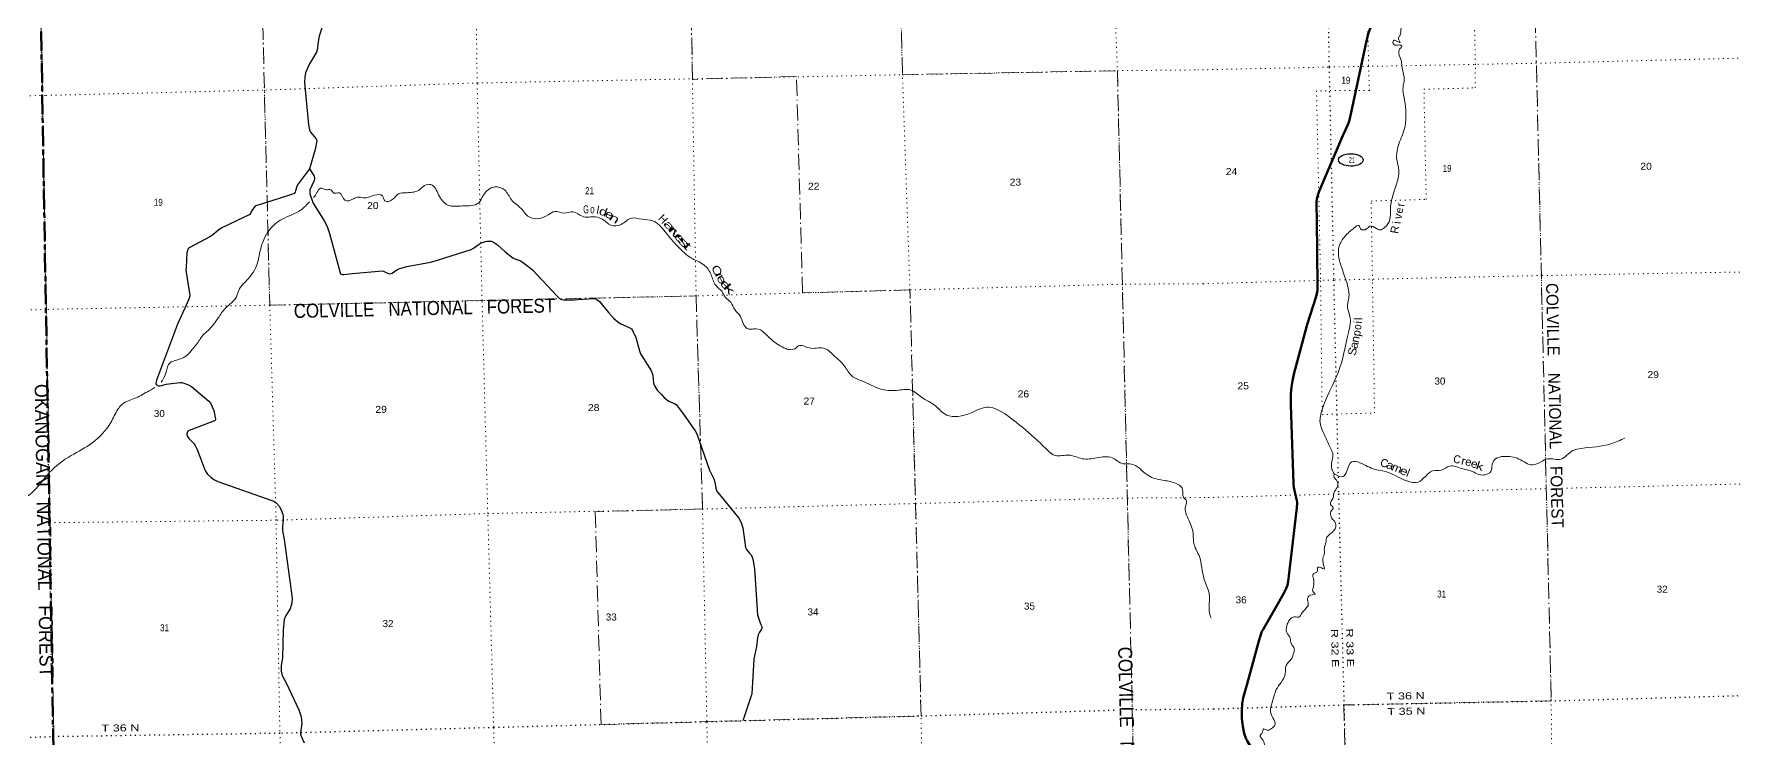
# Model space of a CAD drawing. Header units: feet. Extents: x 485078 to 733631, y 372822 to 564222.
# Drawn here: x 520166 to 562675, y 398700 to 416326 of the extents above; entities that cross this region are included whole.
import ezdxf
from ezdxf.enums import TextEntityAlignment as Align

# ---------------------------------------------------------------- set-up
doc = ezdxf.new("R2010")
doc.units = ezdxf.units.FT
doc.header["$LTSCALE"] = 80
for name, pattern in [('DOT_DASHED', [7.7, 5, -1.2, 0.3, -1.2]), ('DOTTED', [1.5, 0.3, -1.2]), ('LONG_DASH_SHORT_DASH', [9.9, 6, -1.2, 1.5, -1.2])]:
    doc.linetypes.add(name, pattern=pattern)
for name, color, linetype, lineweight in [('11', 7, 'LONG_DASH_SHORT_DASH', 60), ('17', 7, 'Continuous', 25), ('23', 7, 'Continuous', 70), ('29', 7, 'Continuous', 25), ('39', 7, 'Continuous', 13), ('41', 7, 'Continuous', 13), ('44', 7, 'DOT_DASHED', 13), ('6', 7, 'DOTTED', 25), ('7', 7, 'DOTTED', 13)]:
    doc.layers.add(name, color=color, linetype=linetype, lineweight=lineweight)

msp = doc.modelspace()

# ---------------------------------------------------------------- linework, layer by layer
at = {"layer": '11'}
msp.add_lwpolyline([(520291.56, 419554.81), (520644.6, 398759.42), (521326.86, 373554.23)], dxfattribs=at)
at = {"layer": '17'}
msp.add_ellipse((553074.81, 413177.71), major_axis=(309.24, -1), ratio=0.500121, dxfattribs=at)
at = {"layer": '23'}
for points in [[(554026.56, 418347.21), (554024.55, 418163.37), (554032.87, 418094.25), (554087.43, 417800.47), (554090.94, 417746.97), (554087.43, 417687.38), (554059.4, 417541.67), (554052.36, 417518.4), (554042.61, 417493.05), (553917.02, 417267.95), (553545.72, 416439.52), (553517.13, 416356.71), (553501.55, 416299.13), (553438.78, 416040.64), (553080.53, 414364.35), (553042.99, 414176.42), (553035.19, 414145.22), (553019.6, 414095.83), (552907.62, 413855.03), (552886.95, 413806.21)], [(552886.95, 413806.21), (552283.02, 412399.48), (552257.81, 412320.68), (552241.45, 412264.29), (552228.46, 412204.5), (552218.07, 412118.7), (552216.39, 412048.31), (552222.72, 411676.42), (552242.86, 410041.06), (552237.56, 409915.39), (552205.6, 409764.78), (551984.54, 409063.76), (551652.11, 407825.14), (551617.89, 407657.47), (551594.08, 407505.71), (551578.92, 407319.5), (551572.97, 407047.97), (551639.98, 405087.59), (551647.66, 404987.73), (551681.02, 404835.15), (551699.74, 404760.01), (551725.72, 404669.02), (551730.91, 404604.03), (551729.32, 404476.79), (551508.77, 402639.89), (551488.57, 402547.58), (551462, 402463.1), (551398.45, 402342.35), (551251.64, 402080.62), (550883.08, 401441.41), (550854.03, 401386.79), (550825.45, 401314), (550786.64, 401183.39), (550481.78, 400081.4)], [(550481.78, 400081.4), (550384.6, 399730.1), (550361.67, 399578.64), (550352.53, 399419.62), (550353.88, 399225.07), (550374.12, 399013.86), (550412.33, 398833.8), (550451.31, 398724.61), (550485.11, 398653.55), (550560.43, 398532.22), (550623.59, 398437.75), (550855.03, 398160.33), (550973.54, 398035.66), (551274.99, 397741.57), (551407.29, 397590.27), (551473.7, 397504.01), (551497.08, 397459.81), (551514.23, 397411.83), (551543.85, 397322.02), (551636.09, 396872.53)]]:
    msp.add_lwpolyline(points, dxfattribs=at)
at = {"layer": '29'}
for points in [[(527367.83, 416501.81), (527291.45, 416271.04), (527260.34, 416083.97), (527252.48, 415959.59), (527227.96, 415870.56), (527050.17, 415578.43), (526953.1, 415352.22), (526932.59, 415249.63), (526925.87, 415111.56), (527026.45, 414059.44), (527049.48, 413934.36), (527056.66, 413906.66), (527078.26, 413872.51), (527174.6, 413755.59), (527217.62, 413704.54), (527228.91, 413683), (527230.01, 413655.82), (527193.7, 413438.24), (527049.59, 412956.69)], [(527049.59, 412956.69), (526754.72, 412556.13), (526730.53, 412511.06), (526703.46, 412406.34), (526689.1, 412369.41), (526664.55, 412341.3), (526624.51, 412319.14), (526504.59, 412276.38), (525771.47, 412050.34), (525730.46, 412035.97), (525696.86, 412018.38), (525658.69, 411982.62), (525606.71, 411916.82), (525572.56, 411841.04), (525556.16, 411814.36), (525529.31, 411793.32), (525417.34, 411747.88), (524845.64, 411470.66), (524783.1, 411433.68), (524636.48, 411304.46), (524573.64, 411260.17), (524290.68, 411111.05), (524062.32, 410992.56), (524031.56, 410969.99), (524010.2, 410945.8), (523998.75, 410912.54), (523988.47, 410856.15), (523964.92, 410490.86), (523964.18, 410428.35), (524055.62, 409841.62), (524058.23, 409806.54), (524056.18, 409779.87), (524033.42, 409697.3), (523938.73, 409470.1), (523755.95, 409068.52), (523223.16, 407671.85), (523217.49, 407627.4), (523213.39, 407590.46), (523218.52, 407566.87), (523225.7, 407555.58), (523243.13, 407544.29), (523273.65, 407531.46), (523319, 407534.04), (523474.77, 407571.13), (523534.31, 407583.28), (523813.19, 407616.11), (523863.95, 407611.69), (523933.15, 407590.47), (524041.83, 407549.43), (524105.28, 407516.78), (524536.52, 407143.41), (524578.06, 407092.87), (524656.28, 406913.72), (524704.91, 406696.35), (524705.2, 406678.38), (524694.95, 406666.07), (524635.84, 406635.83), (524039.44, 406413.73), (524017.23, 406398.3), (523999.8, 406378.8), (523985.21, 406329.31), (523984.42, 406308.01), (523991.6, 406278.26), (524015.18, 406234.14), (524035.12, 406209.14), (524168.19, 406081.03), (524193.58, 406041.26), (524236.52, 405953.25), (524308.62, 405763.55)], [(527049.59, 412956.69), (527166.37, 412772.98), (527179.39, 412729.3), (527176.62, 412692.96), (527169.04, 412666.27), (527107.98, 412537.13), (527061.79, 412426.21), (527055.64, 412376.96), (527059.26, 412329.35), (527126.39, 412142.02), (527144.61, 412100.8), (527420.22, 411652.5), (527491.39, 411510.03), (527554.4, 411342.21), (527815.05, 410350.96), (527826.66, 410331.2), (527845.11, 410318.89), (527873.82, 410310.68), (527907.19, 410310.85), (528126.96, 410334.82), (528863.22, 410404.06), (528899.89, 410393.51), (528998.32, 410345.48), (529025.22, 410334.29), (529058.03, 410332.24), (529088.79, 410338.39), (529115.48, 410350.57), (529236.43, 410430.73), (529282.43, 410454.14), (529481.07, 410509.95), (530076.63, 410618.66), (530224.8, 410660.55), (530431.36, 410733.21), (531091.17, 410940.64), (531150.74, 410968.65), (531293.44, 411071.59), (531349.54, 411104.79), (531450.02, 411141.72), (531491.03, 411149.93), (531548.09, 411149.11), (531595.61, 411143.78), (531648.92, 411123.26), (531746.87, 411057.13), (531938.01, 410877.91), (532129.78, 410730.32), (532181.52, 410706.12), (532304.1, 410662.77), (532338.94, 410644.14), (532574.75, 410471.78), (532628.37, 410424.26), (533243.45, 409772.28), (533301.69, 409715.66), (533350.9, 409691.04), (533399.73, 409681.21), (533670.77, 409680.21), (533752.81, 409684.88), (534138.32, 409711.55), (534195.73, 409703.35), (534234.69, 409686.93), (534267.5, 409664.36), (534298.92, 409637.93), (534521.16, 409360.32), (534656.7, 409216.08), (534744.27, 409140.1), (534832.43, 409080.99), (535036.47, 408991.33), (535094.95, 408952.22), (535125.68, 408910.29), (535206.28, 408734.46), (535296.91, 408406.54), (535322.88, 408330.59), (535458.35, 408117.51), (535464.01, 408108.7)], [(535464.01, 408108.7), (535587.07, 407917.16), (535617.77, 407844.33), (535629.12, 407790.97), (535651.03, 407598.21), (535668.08, 407542.69), (535686.53, 407503.7), (535743.03, 407420.44), (535847.29, 407309.79), (535907.78, 407244.57), (535968.49, 407188.73), (536027.81, 407148.51), (536163.29, 407092.29), (536189.95, 407075.88), (536218.62, 407052.28), (536249.42, 407024.58), (536413.84, 406800.27), (536692.33, 406402.85), (536730.5, 406330.78), (537043.48, 405419.85), (537153.71, 405206.59), (537177.43, 405117.66), (537211.11, 404928.24), (537243.94, 404870.07), (537335.15, 404761.42), (537783.21, 404222.49), (537838.6, 404114.97), (537881.09, 403980.08), (537944.21, 403490.17), (537969.2, 403439.83), (538042.28, 403358.73), (538085.69, 403305.5), (538116.33, 403243.25), (538130.81, 403198.8), (538174.99, 402957.31), (538250.77, 401798.36), (538259.66, 401752.93), (538321.23, 401578.41), (538355.35, 401513.14), (538358.94, 401495.2), (538356.54, 401474.06), (538345.1, 401443.38), (538294.74, 401371.22), (538285.12, 401351.56), (538267.18, 401307.95), (538246.26, 401226.21), (538218.03, 401008.85), (538169.26, 400779.07), (538158.09, 400697.53), (538101.77, 399829.58), (537880.17, 399157.87)], [(524308.62, 405763.55), (524435.38, 405430.06), (524468.37, 405370.28), (524503.23, 405325.14), (524588.18, 405247.81), (524661.12, 405189.71), (524761.26, 405134.92), (526137.54, 404652.1), (526183.68, 404628.5), (526228.56, 404598.35), (526293.38, 404520.78), (526347, 404415.2), (526387.71, 404311.48), (526394.89, 404259.15), (526396.14, 404179.62), (526375.41, 404007.8), (526379.57, 403907.91), (526414.05, 403690.16), (526615.52, 402217.56), (526612.25, 402094.37), (526595.84, 402036.91), (526564.36, 401953.03), (526456.4, 401790.68), (526414.12, 401687.94), (526393.28, 401424.21), (526374.64, 400725.28), (526345.56, 400538.26), (526339.52, 400479.49), (526343.62, 400393.31), (526370.97, 400283.84), (526467.12, 400102.13), (526785.41, 399432.25), (526833.71, 399279.11), (526854.22, 399184.72), (526859.88, 399088.01), (526825.51, 398864.62), (526827.56, 398821.53), (526842.66, 398767.69), (526913.93, 398607.6)]]:
    msp.add_lwpolyline(points, dxfattribs=at)
at = {"layer": '39'}
for points in [[(554399.53, 420384.59), (554451.22, 420169.66), (554484.83, 420132.42), (554473.81, 419984.49), (554486.51, 419851.54), (554571.59, 419844.37), (554652.47, 419958.33), (554709.47, 419887.54), (554679.31, 419534.82), (554644.3, 419321.39), (554487.81, 419174.49), (554405.96, 418797.75), (554373.41, 418746.1), (554329.2, 418623.3), (554235.08, 418599.83), (554223.78, 418459.98), (554324.53, 418408.89), (554321.58, 418261.25), (554240.14, 418163.44), (554298.47, 418054.29), (554353.38, 417985.45), (554424.87, 417846.44), (554329.11, 417695.59), (554289.13, 417625.48), (554342.09, 417554.55), (554290.84, 417459.81), (554311.21, 417280.63), (554291.95, 416962.64), (554213.29, 416901.31), (554233, 416798.91), (554322.49, 416723.18), (554333, 416478.99), (554295.55, 416277.6), (554267.68, 416207.92), (554307.43, 416110.25), (554208.83, 416157.37), (554139.82, 416167.11), (554149.59, 416060.33), (554271.06, 416052.4), (554346.83, 416022.69), (554294.88, 415948.13), (554274.53, 415836.26), (554330.65, 415674.49), (554367.45, 415429.18), (554409.95, 415194.18), (554378.49, 414995.02), (554405.7, 414735.23), (554394.8, 413885.97), (554241.65, 413468.36), (554219.95, 413221.02), (554273.04, 412913.62), (554206.98, 412547.53), (554064.46, 411940.3), (554050.97, 411689.21), (553916.61, 411486.49), (553803.44, 411430.03), (553713.26, 411467.33), (553557.83, 411522.59), (553469.35, 411452.83), (553319.84, 411453.72), (553276.62, 411535.09), (553161.35, 411480.58), (552961.38, 411305.91), (552809.43, 411086.41), (552764.36, 410814.02), (552839.79, 410503.35), (552963.59, 410137.76), (553022.91, 409709.3), (552987.91, 409495.87), (553050.1, 409275.7), (553015.98, 408862.2), (552757.73, 407864.93), (552355.66, 406937.46), (552306.36, 406612.37), (552477.14, 406173.62), (552565.06, 405968.49), (552624.38, 405831.08), (552588.76, 405577.2), (552603.33, 405448.35), (552660, 405329.04)], [(527152.75, 412242.48), (527174.96, 412266.03), (527350.52, 412473.93), (527464.54, 412431.83), (527583.74, 412432.3), (527662.23, 412349.01), (527793.43, 412355.79), (527932.6, 412170.64), (528148.09, 412205.48), (528244.2, 412247.93), (528396.14, 412228.86), (528677.61, 412297.43), (528871.99, 412277.23), (528937.22, 412151.19), (529136.34, 412195.8), (529275.02, 412330.14), (529490.63, 412358.91), (529804.2, 412438.26), (529965.39, 412558.91), (530080.51, 412561.32), (530277.69, 412306.6), (530509.29, 412048.56), (530875.44, 412027.9), (531279.98, 412105.11), (531395.29, 412295.58), (531673.93, 412501.6), (531928.01, 412428.04), (532098.77, 412180.86), (532337.62, 411963.42), (532537.93, 411753.26), (533017.83, 411801.71), (533185.78, 411888.12), (533415, 411844.38), (533642.52, 411883.51), (533863.09, 411768.82), (534198.82, 411753.59), (534406.61, 411670.98), (534580.9, 411547.23), (534839.17, 411564.76), (535096.51, 411725.84), (535361.88, 411692.96), (535631.37, 411656.13), (535938.03, 411383.48), (536265.07, 411004.09), (536596.13, 410723.86), (536902.61, 410558.38), (537087.63, 410305.44), (537202.05, 410046.97), (537360.97, 409884.48), (537450.88, 409736.72), (537580.61, 409618.1), (537679.32, 409436.15), (537820.27, 409263.16), (537986, 408965.33), (538093.46, 408947.35), (538212.46, 408957.93), (538602.13, 408676.9), (538952.11, 408459.76)], [(523342.87, 407621.1), (523373.76, 407667.1), (523468.49, 407875.33), (523564.75, 408107.87), (523705.09, 408161.36), (523805.45, 408193.79), (523973.4, 408280.2), (524117.73, 408434.88), (524310.63, 408683.59), (524387.16, 408794.39), (524516.03, 408914.37), (524770.26, 409227.04), (524949.07, 409473.44), (525224.21, 409752.18), (525302.78, 409960.08), (525440.84, 410124.74), (525725.52, 410529.05), (525813.31, 410878.69), (525913.75, 411202.31), (526050.52, 411429.63), (526366.34, 411695.06), (526844.35, 411933.55), (527047.14, 412129.88)], [(538952.11, 408459.76), (539079.93, 408434.12), (539208.4, 408475.23), (539271.95, 408529.13), (539537.73, 408476.04), (539897.4, 408475.47), (540145.52, 408298.66), (540421.97, 408021.34), (540604.72, 407780.48), (540870.14, 407646.5), (541306.51, 407453.4), (541721.5, 407415.56), (542080.96, 407425.1), (542341.15, 407250.56), (542703.53, 407019.52), (542970.7, 406800.65), (543256.31, 406766.17), (543611.88, 406866.62), (544021.36, 406998.53), (544230.68, 406940.22), (544710.09, 406618.6), (545316.85, 406097.44), (545477.79, 405934.99), (545690.99, 405785.76), (546018.06, 405798.66), (546359.36, 405708.73), (546726.69, 405728.54), (547112.62, 405728.51), (547380.31, 405582.45), (547594.69, 405572.77), (547973.85, 405311.75), (548330.2, 405177.65), (548650.8, 405111.55), (548870.52, 404940.21), (548892.76, 404742.51), (548969.48, 404647.05), (548947.41, 404541.44), (549034.1, 404157.02), (549136.29, 403805.28), (549148.64, 403597.25), (549280.3, 403286.57), (549409.72, 402690.72), (549533.44, 402337.23), (549544.21, 401848.28), (549581.64, 401729.67)], [(518993.31, 403874.03), (519192.88, 404142.08), (519384.18, 404370.53), (519695.27, 404571.16), (520171.17, 404912.74), (520547.92, 405359.42), (521092.81, 405785.34), (521617.72, 406101.66), (522088.03, 406617.02), (522263.12, 406946.25), (522349.82, 407053.21), (522671.88, 407211.6), (523001.77, 407382.29), (523186.32, 407484.82)], [(552659.95, 405327.91), (552882.5, 405261.96), (552974.79, 405396.52), (553095.91, 405631.13), (553300.74, 405607.89), (553676.26, 405438.98), (553863.2, 405407.04), (554478.07, 405151.41), (554757.82, 405122.68), (555119.79, 405402), (555337.27, 405421.65), (555543.86, 405521.76), (555842.83, 405463.39), (556116.05, 405389.97), (556274.28, 405312.57), (556570.7, 405385.48), (556608.63, 405572.74), (556688.95, 405702.85), (556898.9, 405764.68), (557274.88, 405698.86), (557615.26, 405552.99), (557836.54, 405637.44), (557991.8, 405703.45), (558327.35, 405696.86), (558622.89, 405911.22), (558835.14, 405965.05), (559574.37, 406083.59), (559922.95, 406225)], [(552660, 405329.04), (552656.75, 405248.09), (552735.25, 405139.64), (552732.51, 404985.94), (552652.27, 404853.81), (552632.19, 404733.86), (552569.49, 404561.92), (552635.12, 404475.26), (552592.77, 404415.18), (552572.83, 404291.2), (552595.25, 404227.3), (552690.74, 404095.18), (552652.74, 403909.95), (552478.58, 403748.29), (552448.91, 403613.87), (552413.47, 403471.16), (552408.85, 403313.35), (552371.46, 403168.56), (552405.4, 402947.41), (552315.02, 402990.77), (552256.23, 402996.82), (552233.79, 402886.9), (552166.45, 402848.19), (552122.44, 402777.95), (552145.35, 402699.92), (552149.41, 402582.83), (552132.88, 402477.16), (552123.66, 402393.97), (552180.65, 402323.18), (552110.46, 402308.63), (551992.28, 402221.67), (552011.67, 402070.76), (551948.87, 401959.44), (551849.7, 401848.89), (551778.41, 401749.41), (551661.05, 401755.46), (551558.1, 401695.3), (551473.13, 401524.61), (551472.69, 401362.9), (551558.37, 401222.36), (551581.02, 401093.79), (551662.52, 400957.15), (551649.61, 400863.73), (551586.83, 400693.81), (551456.92, 400537.73), (551437.56, 400338.99), (551332.22, 400115.04), (551207.05, 399938.91)], [(551207.05, 399938.91), (551156.1, 399777.48), (551107.37, 399610.06), (551069.17, 399372.26), (551167.92, 399030.06), (551093.36, 398966.85), (550985.81, 398922.7), (550903.99, 398952.21), (550849.41, 398837.14), (550810.74, 398787.29), (550887.86, 398660.61), (550912.39, 398536.14), (550925.15, 398401.17), (551069.68, 398311.17), (551113.49, 398387.47), (551155.82, 398506.16), (551228.91, 398379.34), (551254.64, 398161.94), (551335.09, 398055.58), (551352.29, 398025.86), (551436.69, 397980.27), (551445.09, 397972.88)]]:
    msp.add_spline(points, degree=3, dxfattribs=at)
at = {"layer": '44'}
for points in [[(557598.05, 420461.53), (558083.12, 399655.33), (552901.3, 399553.2), (553148.8, 388970.75), (549905.52, 388854.45)], [(541746.53, 420061.59), (541870.21, 415307.16), (547241.33, 415409.49), (547859.14, 388802.28), (549905.52, 388854.45)], [(520294.18, 419579.45), (520660.89, 398751.68), (521326.97, 373554.24)], [(525806.21, 419684.88), (526057.77, 409547.06), (536712.74, 409778.19), (536871.91, 404451.43), (534192.75, 404383.22), (534337.68, 399062.23), (542334.59, 399278.12), (542056.66, 409928.44), (539371.79, 409853.64), (539221.05, 415264.91), (536621.03, 415192.48), (536536.58, 419949.71)]]:
    msp.add_lwpolyline(points, dxfattribs=at)
at = {"layer": '6'}
msp.add_line((547584.33, 399435.15), (549643.07, 399452.28), dxfattribs=at)
for points in [[(552448.32, 420332.22), (552530.9, 415499.05), (552645.15, 410175.25), (552766.37, 404825.41), (552902.91, 399563.96), (553021.23, 394233.29), (553151.43, 388959.76), (553212.57, 384647.35)], [(521326.86, 373554.23), (521220.65, 377452.16), (521075.47, 382733.41), (520933.97, 388033.65), (520782.85, 393425.57), (520641.11, 398764.04), (520551.33, 404107.98), (520468.2, 409448.28), (520370.59, 414786.16), (520291.56, 419554.81)], [(549643.07, 399452.28), (552901.3, 399553.2), (558052.61, 399653.29), (563377.54, 399801.26), (568697.73, 399897.8), (574066.35, 400014.07), (579429.19, 400134.88), (580174.03, 400152.9)], [(519113.36, 398704.76), (520647.14, 398765.24), (526357.3, 398850.2), (531654.27, 398993.25), (536977.54, 399134.82), (542334.59, 399278.12), (547214.5, 399424.39)]]:
    msp.add_lwpolyline(points, dxfattribs=at)
at = {"layer": '7'}
for points in [[(557598.05, 420461.53), (557709.95, 415619.55), (557835.46, 410297.44), (557958.51, 404985.01), (558081.58, 399679.85), (558140.69, 394421.8), (558291.51, 389091.33), (558461.66, 383737.93), (558617.32, 378483.51), (558756.07, 374463.92)], [(542905.46, 374058.71), (542787.64, 378025.73), (542664.48, 383335.33), (542537.9, 388614.53), (542418.94, 393916.13), (542334.59, 399278.12), (542202.46, 404558.21), (542056.66, 409928.44), (541870.21, 415307.16), (541746.53, 420061.59)], [(547058.23, 420199.02), (547241.33, 415409.49), (547367.52, 410070.74), (547491.03, 404724.38), (547613.32, 399435.89), (547738.01, 394103.99), (547859.14, 388802.28), (547981.77, 383472.74), (548108.52, 378185.45), (548206.76, 374187.7)], [(553430.85, 420356.75), (553517.4, 415535.2), (553538.93, 414915.45), (552218.13, 414908.17), (552318.73, 410151.83), (552357.99, 406812.23), (553667.59, 406851.46), (553615.18, 410162.32), (553582.56, 412147.98), (554958.66, 412191.53), (554901.4, 414944.38), (556182.89, 414978.6), (556186.97, 415558.81), (556074.25, 420373.34)], [(525806.21, 419684.88), (525922.57, 414924.84), (526057.77, 409547.06), (526215.13, 404199.85), (526310.56, 398863.38), (526463.97, 393556.43), (526587.59, 388224.59), (526719.08, 382903.03), (526840.06, 377601.47), (527090.85, 373690.21)], [(532297.14, 373814.31), (532171.03, 377761.4), (532006.89, 383098.46), (531905.74, 388418.63), (531777.51, 393679.6), (531654.27, 398993.25), (531506.17, 404336.71), (531362.78, 409662.79), (531240.7, 415101.11), (531174.98, 419812.83)], [(536536.58, 419949.71), (536620.09, 415205.34), (536712.74, 409778.19), (536871.91, 404451.43), (536981.91, 399118.74), (537081.08, 393796.5), (537230.09, 388507.66), (537367.76, 383180.16), (537471.83, 377914.64), (537590.01, 373941.74)], [(549247.45, 415427.92), (552530.9, 415499.05), (557693.06, 415594.2), (563023.99, 415728.16), (568316.24, 415808.56), (573676.03, 415925.25), (578989.74, 416040.29), (579758.08, 416064.3)], [(518745.27, 414749.96), (520465.4, 414791), (525958.53, 414926.02), (531240.7, 415101.11), (536620.09, 415205.34), (541870.21, 415307.16), (547241.33, 415409.49), (549247.45, 415427.92)], [(564895.24, 410434.38), (563155.52, 410381.79), (557857.18, 410287.78), (552645.15, 410175.25), (549379.83, 410082.35)], [(549379.83, 410082.35), (547365.11, 410070.74), (542056.66, 409928.44), (536712.74, 409778.19), (531360.37, 409660.38), (526057.77, 409547.06), (520468.2, 409441.05), (518870.58, 409383.18)], [(558343.79, 404968.4), (563265.33, 405084.89), (568591.27, 405217.13), (573903.46, 405342.26), (579300.88, 405456.18), (580035.03, 405469.78)], [(520510.12, 404106.19), (520558.56, 404107.98), (526242.01, 404170.08), (531506.17, 404336.71), (536864.39, 404448.68), (542196.78, 404587.12), (547492.23, 404724.38), (549512.2, 404736.97)], [(549512.2, 404736.97), (552766.37, 404825.41), (557923.52, 404958.45), (557986.07, 404959.93)]]:
    msp.add_lwpolyline(points, dxfattribs=at)

# ---------------------------------------------------------------- texts
at = {"layer": '17', "width": 0.6}
msp.add_text('21', height=140, dxfattribs=at).set_placement((553100.85, 413109.4), align=Align.CENTER)
at = {"layer": '41'}
for s, rotation, width, p in [('G', 1.795, 0.7, (533965.15, 411842.4)), ('o', 358.482, 0.75, (534118.04, 411844.58)), ('d', 340.595, 1.35, (534360.01, 411790.03)), ('e', 80.752, 0.95, (554378.83, 411899.15)), ('e', 335.209, 1.35, (534503.13, 411725.78)), ('n', 328.341, 1.65, (534620.83, 411632.31)), ('a', 310.509, 1.95, (535970.83, 411468.25)), ('r', 310.331, 2.05, (536062.98, 411359.92)), ('v', 310.331, 2, (536147.57, 411260.28)), ('e', 309.946, 1.85, (536230.19, 411161.85)), ('s', 312.439, 2.25, (536326.55, 411055.41)), ('t', 316.141, 1.95, (536431.19, 410954.84)), ('C', 300.296, 1.35, (537142.11, 410370.77)), ('r', 298.307, 1.6, (537205.27, 410252.36)), ('e', 298.223, 1.45, (537264.6, 410145.84)), ('e', 309.805, 1.8, (537373.34, 409993.37)), ('k', 309.789, 2.05, (537463.38, 409887.56)), ('o', 81.33, 0.9, (553335.43, 408986.33)), ('a', 75.994, 1.15, (553249.32, 408524.23)), ('n', 77.813, 1.1, (553282.59, 408675.58)), ('S', 75.994, 1.15, (553209.3, 408363.78)), ('a', 341.937, 1.25, (554025.78, 405451.36)), ('m', 339.046, 1.1, (554192.18, 405383.39)), ('C', 348.97, 0.95, (555711.15, 405596.1)), ('r', 346.451, 1.15, (555867.25, 405560.36)), ('e', 345.464, 1.05, (555990.6, 405535.54)), ('e', 342.451, 1.15, (556134.09, 405487.1)), ('k', 340.762, 1.35, (556267.19, 405428.96)), ('e', 336.142, 1.3, (554362.84, 405309.25))]:
    msp.add_text(s, height=200, rotation=rotation, dxfattribs=dict(at, width=width)).set_placement(p, align=Align.CENTER)
for s, rotation, p in [('l', 350.048, (534241.27, 411824.21)), ('r', 83.831, (554409.85, 412050.38)), ('H', 313.69, (535814.58, 411631.53)), ('R', 80.639, (554270.81, 411419.99)), ('i', 83.569, (554316.8, 411601.2)), ('v', 79.752, (554347.76, 411752.12)), ('i', 86.315, (553350.02, 409113.47)), ('l', 89.757, (553359.42, 409207.55)), ('p', 81.33, (553314.9, 408832.35)), ('C', 346.334, (553888.26, 405501.39)), ('l', 339.173, (554473.52, 405260.14))]:
    msp.add_text(s, height=200, rotation=rotation, dxfattribs=at).set_placement(p, align=Align.CENTER)
at = {"layer": '44'}
for s, height, rotation, width, p in [('COLVILLE    NATIONAL    FOREST', 300, 271.336, 0.95, (557952.01, 410096.54)), ('COLVILLE   NATIONAL   FOREST', 350, 1.243, 0.9, (526661.76, 409225.29)), ('OKANOGAN   NATIONAL   FOREST', 350, 271.009, 0.95, (520181.75, 407574.3)), ('COLVILLE   NATIONAL   FOREST', 350, 271.33, 0.9, (547259.18, 401002.34))]:
    msp.add_text(s, height=height, rotation=rotation, dxfattribs=dict(at, width=width)).set_placement(p)
at = {"layer": '6', "width": 1.35}
for s, rotation, p in [('R 32 E', 271.487, (552578.84, 401451.41)), ('R 33 E', 271.487, (552954.41, 401460.53)), ('T 36 N', 1.129, (553973.35, 399681.25)), ('T 35 N', 1.129, (553990.37, 399297.42))]:
    msp.add_text(s, height=175, rotation=rotation, dxfattribs=at).set_placement(p)
msp.add_text('T 36 N', height=175, rotation=0.852, dxfattribs=at).set_placement((522327.74, 398889.63), align=Align.CENTER)
at = {"layer": '7'}
for s, width, p in [('19', 0.85, (552841.06, 415081.68)), ('24', 1.1, (549950.22, 412800.49)), ('19', 0.85, (555369.97, 412879.96)), ('20', 1.1, (560310.96, 412931.92)), ('30', 1.05, (555163.93, 407562.11)), ('29', 1.1, (560488.98, 407724.06)), ('25', 1.1, (550242.26, 407442.15)), ('36', 1.05, (550197.44, 402093.57)), ('31', 0.85, (555235.56, 402237.93)), ('32', 1.05, (560719.85, 402357.8))]:
    msp.add_text(s, height=175, dxfattribs=dict(at, width=width)).set_placement(p)
for s, width, p in [('21', 0.85, (534048.82, 412320.92)), ('22', 1.1, (539651.19, 412432.3)), ('23', 1.1, (544691.55, 412535.72)), ('19', 0.85, (523272.5, 412030.81)), ('20', 1.1, (528634.07, 411949.73)), ('27', 1.1, (539540.4, 407061.79)), ('26', 1.1, (544891.43, 407239.92)), ('30', 1.05, (523298.02, 406750.67)), ('29', 1.1, (528839.53, 406854.17)), ('28', 1.1, (534152.93, 406899.67)), ('33', 1.05, (534592.4, 401662.82)), ('34', 1.05, (539634.04, 401789.41)), ('35', 1.05, (545043.1, 401935.11)), ('31', 0.85, (523427.48, 401394.18)), ('32', 1.05, (529014, 401497.66))]:
    msp.add_text(s, height=175, dxfattribs=dict(at, width=width)).set_placement(p, align=Align.CENTER)

doc.saveas('drawing.dxf')
